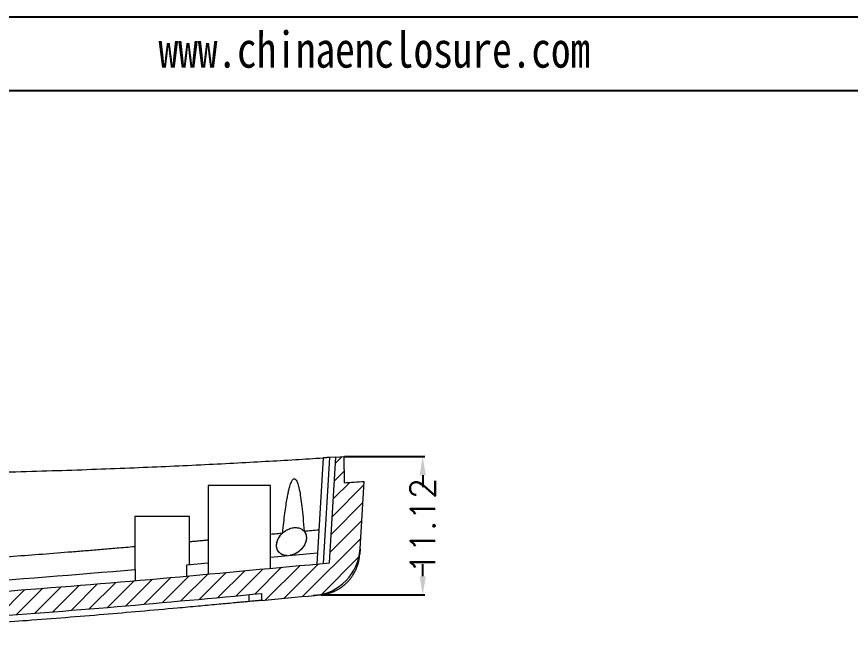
# Model space of a CAD drawing. Header units: inches. Extents: x 2021 to 3023, y 1089 to 1338.
# Drawn here: x 2543.6 to 2610.7, y 1287.4 to 1337.7 of the extents above; entities that cross this region are included whole.
import ezdxf

# ---------------------------------------------------------------- set-up
doc = ezdxf.new("R2010")
doc.units = ezdxf.units.IN
doc.layers.add('文字', color=81, linetype='Continuous')
doc.styles.get("Standard").update_dxf_attribs({"font": 'txt', "bigfont": 'gbcbig.shx'})
doc.styles.add('宋体', font='', dxfattribs={"width": 0.8, "height": 3.5})
doc.styles.get('宋体').set_extended_font_data('SimSun')
doc.dimstyles.new('2', dxfattribs={"dimtxt": 2, "dimasz": 1.5, "dimexe": 0.18, "dimexo": 0.0625, "dimgap": 0.1, "dimtad": 0, "dimzin": 9, "dimdsep": 46, "dimtxsty": 'Standard', "dimcen": 0.5, "dimclrd": 3, "dimclre": 3, "dimadec": 0, "dimazin": 2, "dimtfac": 1, "dimtofl": 0, "dimtmove": 0, "dimatfit": 3, "dimfxl": 1, "dimtolj": 1, "dimtzin": 0, "dimarcsym": 0})

# ---------------------------------------------------------------- blocks, each defined once
blk = doc.blocks.new('*D143')
at = {"color": 3, "lineweight": -2}
for p, q in [((2569.984, 1302.328), (2576.46, 1302.328)), ((2576.28, 1300.828), (2576.28, 1299.866)), ((2576.28, 1292.704), (2576.28, 1293.666)), ((2568.098, 1291.204), (2576.46, 1291.204))]:
    blk.add_line(p, q, dxfattribs=at)
at = {"color": 3}
for points in [[(2576.03, 1300.828), (2576.53, 1300.828), (2576.28, 1302.328)], [(2576.03, 1292.704), (2576.53, 1292.704), (2576.28, 1291.204)]]:
    blk.add_solid(points, dxfattribs=at)
at = {"layer": 'Defpoints', "color": 0}
for p in [(2569.921, 1302.328), (2576.28, 1302.328), (2568.036, 1291.204)]:
    blk.add_point(p, dxfattribs=at)
at = {"color": 0, "insert": (2576.28, 1296.766), "char_height": 2, "attachment_point": 5, "rotation": 90}
blk.add_mtext('\\A1;11.12', dxfattribs=at)

msp = doc.modelspace()

# ---------------------------------------------------------------- hatches: boundary and pattern name
at = {"linetype": 'Continuous', "lineweight": 0}
h = msp.add_hatch(dxfattribs=at)
h.set_pattern_fill('ANSI31', color=4, scale=0.3, style=0)
h.set_pattern_definition([(45, (113.0742, -730.0647), (-0.6735192, 0.6735192), [])])
edge = h.paths.add_edge_path(flags=0)
edge.add_spline(control_points=[(2464.549, 1288.198), (2464.852, 1288.188), (2466.676, 1288.125), (2468.5, 1288.068), (2470.022, 1288.023)], knot_values=[0.009803, 0.009803, 0.009803, 0.009803, 0.018427, 0.061822, 0.061822, 0.061822, 0.061822], weights=[1, 1, 1, 1, 1], degree=3, periodic=0)
edge.add_line((2470.022, 1288.023), (2470.022, 1288.573))
edge.add_spline(control_points=[(2470.022, 1288.573), (2473.002, 1288.485), (2481.019, 1288.27), (2494.824, 1287.871), (2512.19, 1288.011), (2532.63, 1288.758), (2549.912, 1290.067), (2560.658, 1291.075), (2563.322, 1291.322)], knot_values=[0.009809, 0.009809, 0.009809, 0.009809, 0.10362, 0.262132, 0.444526, 0.650551, 0.906038, 0.990215, 0.990215, 0.990215, 0.990215], weights=[1, 1, 1, 1, 1, 1, 1, 1, 1], degree=3, periodic=0)
edge.add_line((2563.322, 1291.322), (2563.322, 1290.77))
edge.add_spline(control_points=[(2563.322, 1290.77), (2564.751, 1290.903), (2566.18, 1291.035), (2567.609, 1291.165)], knot_values=[0.949296, 0.949296, 0.949296, 0.949296, 0.990197, 0.990197, 0.990197, 0.990197], weights=[1, 1, 1, 1], degree=3, periodic=0)
edge.add_arc((2567.248, 1295.149), 4, 275.18791, 356.5)
edge.add_line((2571.24, 1294.905), (2571.572, 1300.333))
edge.add_arc((2524.932, 1990.589), 691.829, 273.73157, 273.865549, ccw=False)
edge.add_line((2569.958, 1300.226), (2569.921, 1302.328))
edge.add_arc((2524.932, 1990.589), 689.729, 273.687108, 273.739893, ccw=False)
edge.add_line((2569.287, 1302.287), (2568.767, 1293.78))
edge.add_spline(control_points=[(2568.767, 1293.78), (2568.388, 1293.746), (2563.839, 1293.336), (2551.231, 1292.122), (2532.522, 1290.705), (2512.141, 1289.961), (2494.85, 1289.821), (2479.803, 1290.256), (2470.51, 1290.501), (2466.265, 1290.642)], knot_values=[0.009721, 0.009721, 0.009721, 0.009721, 0.020576, 0.139878, 0.371885, 0.558977, 0.724609, 0.868554, 0.990172, 0.990172, 0.990172, 0.990172], weights=[1, 1, 1, 1, 1, 1, 1, 1, 1, 1], degree=3, periodic=0)
edge.add_line((2466.265, 1290.642), (2466.241, 1293.404))
edge.add_line((2466.241, 1293.404), (2465.003, 1293.404))
edge.add_line((2465.003, 1293.404), (2464.981, 1290.904))
edge.add_line((2464.981, 1290.904), (2463.465, 1290.904))
edge.add_line((2463.465, 1290.904), (2463.443, 1293.404))
edge.add_line((2463.443, 1293.404), (2461.922, 1293.404))
edge.add_line((2461.922, 1293.404), (2461.497, 1292.404))
edge.add_line((2461.497, 1292.404), (2461.539, 1291.21))
edge.add_arc((2462.538, 1291.245), 1, 182, 224.98847)
edge.add_line((2461.831, 1290.538), (2463.877, 1288.491))
edge.add_arc((2464.584, 1289.198), 1, 224.98847, 268.00442)

# ---------------------------------------------------------------- linework, layer by layer
for p, q in [((2402.035, 1337.69), (2754.445, 1337.69)), ((2411.154, 1331.757), (2748.512, 1331.757))]:
    msp.add_line(p, q)
at = {"color": 7, "linetype": 'Continuous', "lineweight": 15}
for p, q in [((2568.281, 1302.223), (2567.76, 1293.689)), ((2568.784, 1302.255), (2568.263, 1293.734)), ((2568.767, 1293.78), (2569.287, 1302.287)), ((2569.287, 1302.287), (2568.784, 1302.255)), ((2569.287, 1302.287), (2569.921, 1302.328)), ((2569.921, 1302.328), (2569.958, 1300.226)), ((2559.022, 1300.01), (2559.022, 1292.881)), ((2564.022, 1300.01), (2559.022, 1300.01)), ((2564.022, 1293.346), (2564.022, 1300.01)), ((2571.24, 1294.905), (2571.572, 1300.333)), ((2553.118, 1297.51), (2553.118, 1293.253)), ((2557.518, 1297.51), (2553.118, 1297.51)), ((2557.518, 1293.647), (2557.518, 1297.512)), ((2564.022, 1294.248), (2567.815, 1294.598)), ((2571.24, 1294.905), (2571.214, 1294.476)), ((2557.299, 1293.626), (2559.022, 1293.786)), ((2553.154, 1293.256), (2553.154, 1292.352)), ((2557.299, 1292.723), (2557.299, 1293.626)), ((2562.307, 1290.675), (2562.307, 1291.228)), ((2563.322, 1291.322), (2563.322, 1290.77)), ((2568.036, 1291.204), (2567.479, 1291.153)), ((2563.399, 1290.777), (2563.322, 1290.77))]:
    msp.add_line(p, q, dxfattribs=at)
at = {"color": 8, "linetype": 'Continuous', "lineweight": 15, "flags": 128}
for points in [[(2571.214, 1294.476), (2571.207, 1294.476), (2571.191, 1294.476)], [(2568.015, 1291.223), (2568.025, 1291.209), (2568.036, 1291.204)]]:
    msp.add_lwpolyline(points, dxfattribs=at)
at = {"color": 7, "linetype": 'Continuous', "lineweight": 15}
for centre, radius, start, end in [((2524.932, 1990.589), 691.829, 273.73157, 273.865549), ((2567.248, 1295.149), 4, 275.18791, 356.5)]:
    msp.add_arc(centre, radius, start, end, dxfattribs=at)
for points, knots in [([(2468.072, 1303.207), (2468.804, 1303.148), (2470.492, 1303.01), (2473.342, 1302.79), (2476.988, 1302.524), (2480.838, 1302.266), (2485.829, 1301.962), (2491.801, 1301.643), (2498.835, 1301.341), (2505.426, 1301.126), (2511.076, 1300.992), (2515.868, 1300.914), (2520.019, 1300.873), (2524.008, 1300.856), (2527.988, 1300.862), (2532.04, 1300.893), (2535.912, 1300.944), (2539.592, 1301.013), (2543.087, 1301.096), (2546.418, 1301.192), (2549.601, 1301.299), (2552.651, 1301.415), (2555.576, 1301.538), (2558.377, 1301.669), (2561.052, 1301.804), (2563.592, 1301.942), (2565.989, 1302.081), (2567.534, 1302.177), (2568.281, 1302.223)], [0, 0, 0, 0, 0.021921, 0.050603, 0.085344, 0.131004, 0.165674, 0.2344, 0.309192, 0.375415, 0.430864, 0.477607, 0.518281, 0.554688, 0.596642, 0.637163, 0.675796, 0.712463, 0.747311, 0.780546, 0.812352, 0.842884, 0.872231, 0.900394, 0.927328, 0.952988, 0.977277, 1, 1, 1, 1]), ([(2568.784, 1302.255), (2568.763, 1302.254), (2568.721, 1302.251), (2568.657, 1302.247), (2568.593, 1302.243), (2568.535, 1302.239), (2568.478, 1302.235), (2568.411, 1302.231), (2568.342, 1302.227), (2568.291, 1302.224), (2568.284, 1302.223), (2568.281, 1302.223)], [0, 0, 0, 0, 0.07919, 0.161837, 0.247457, 0.335424, 0.409951, 0.5035, 0.67535, 0.842544, 1, 1, 1, 1]), ([(2565.722, 1300.3), (2565.74, 1300.336), (2565.772, 1300.4), (2565.827, 1300.479), (2565.883, 1300.53), (2565.945, 1300.552), (2566.006, 1300.536), (2566.062, 1300.488), (2566.119, 1300.407), (2566.178, 1300.284), (2566.238, 1300.116), (2566.297, 1299.907), (2566.378, 1299.557), (2566.469, 1299.026), (2566.567, 1298.274), (2566.658, 1297.362), (2566.705, 1296.7), (2566.73, 1296.342)], [0, 0, 0, 0, 0.025304, 0.045295, 0.060699, 0.073073, 0.085205, 0.100019, 0.119254, 0.149053, 0.187015, 0.233439, 0.288484, 0.416192, 0.577244, 0.771814, 1, 1, 1, 1]), ([(2565.013, 1296.186), (2565.041, 1296.464), (2565.094, 1296.991), (2565.184, 1297.734), (2565.274, 1298.385), (2565.36, 1298.908), (2565.438, 1299.318), (2565.507, 1299.63), (2565.577, 1299.895), (2565.644, 1300.115), (2565.698, 1300.243), (2565.722, 1300.3)], [0, 0, 0, 0, 0.200614, 0.379486, 0.53665, 0.672157, 0.75917, 0.835362, 0.900805, 0.955617, 1, 1, 1, 1]), ([(2564.522, 1295.186), (2564.546, 1295.357), (2564.581, 1295.615), (2564.79, 1295.952), (2565.016, 1296.206), (2565.315, 1296.425), (2565.676, 1296.58), (2566.023, 1296.635), (2566.326, 1296.598), (2566.591, 1296.486), (2566.82, 1296.268), (2566.911, 1296.016), (2566.933, 1295.682), (2566.858, 1295.375), (2566.656, 1295.04), (2566.43, 1294.783), (2566.132, 1294.567), (2565.84, 1294.428), (2565.674, 1294.403), (2565.628, 1294.396)], [0, 0, 0, 0, 0.107905, 0.162264, 0.216535, 0.281763, 0.333732, 0.386061, 0.430447, 0.473776, 0.535483, 0.618598, 0.64582, 0.753629, 0.80796, 0.862204, 0.927685, 0.979649, 1, 1, 1, 1]), ([(2564.022, 1296.093), (2564.032, 1296.094), (2564.205, 1296.11), (2564.463, 1296.134), (2564.765, 1296.162), (2564.922, 1296.177), (2564.994, 1296.184), (2565.013, 1296.186)], [0, 0, 0, 0, 0.028753, 0.525165, 0.78008, 0.942916, 1, 1, 1, 1]), ([(2565.306, 1294.369), (2565.277, 1294.372), (2565.218, 1294.377), (2565.133, 1294.396), (2565.051, 1294.42), (2564.972, 1294.452), (2564.898, 1294.491), (2564.78, 1294.57), (2564.639, 1294.721), (2564.533, 1294.964), (2564.509, 1295.258), (2564.569, 1295.529), (2564.666, 1295.745), (2564.764, 1295.906), (2564.875, 1296.051), (2564.969, 1296.143), (2565.013, 1296.186)], [0, 0, 0, 0, 0.029563, 0.05975, 0.090712, 0.122591, 0.155517, 0.189606, 0.296686, 0.424152, 0.561041, 0.708389, 0.791932, 0.858691, 0.933313, 1, 1, 1, 1]), ([(2566.73, 1296.342), (2566.748, 1296.321), (2566.784, 1296.276), (2566.829, 1296.201), (2566.868, 1296.116), (2566.898, 1296.022), (2566.918, 1295.917), (2566.924, 1295.81), (2566.918, 1295.694), (2566.893, 1295.537), (2566.826, 1295.333), (2566.7, 1295.107), (2566.538, 1294.902), (2566.357, 1294.73), (2566.175, 1294.601), (2566.009, 1294.512), (2565.864, 1294.45), (2565.765, 1294.421), (2565.716, 1294.407)], [0, 0, 0, 0, 0.036847, 0.076841, 0.120037, 0.166477, 0.216193, 0.269215, 0.316531, 0.37428, 0.481426, 0.59085, 0.683732, 0.77356, 0.852966, 0.904469, 0.953358, 1, 1, 1, 1]), ([(2524.372, 1293.208), (2524.408, 1293.209), (2524.637, 1293.219), (2525.104, 1293.239), (2526.281, 1293.291), (2528.104, 1293.376), (2530.615, 1293.504), (2533.393, 1293.658), (2536.154, 1293.824), (2538.743, 1293.993), (2541.084, 1294.154), (2543.378, 1294.319), (2545.709, 1294.495), (2547.669, 1294.65), (2549.253, 1294.778), (2550.452, 1294.877), (2551.742, 1294.985), (2552.633, 1295.062), (2553.118, 1295.104)], [0, 0, 0, 0, 0.003668, 0.023834, 0.048504, 0.126116, 0.213359, 0.309859, 0.415296, 0.501122, 0.579876, 0.659673, 0.740769, 0.823479, 0.864795, 0.90664, 0.949069, 1, 1, 1, 1]), ([(2557.518, 1295.494), (2557.64, 1295.505), (2557.919, 1295.531), (2558.307, 1295.566), (2558.686, 1295.601), (2558.909, 1295.621), (2559.022, 1295.632)], [0, 0, 0, 0, 0.242173, 0.556056, 0.773964, 1, 1, 1, 1]), ([(2565.378, 1294.373), (2565.309, 1294.375), (2565.146, 1294.378), (2564.903, 1294.474), (2564.662, 1294.67), (2564.538, 1294.929), (2564.526, 1295.118), (2564.522, 1295.186)], [0, 0, 0, 0, 0.120078, 0.287272, 0.517804, 0.828252, 1, 1, 1, 1]), ([(2568.036, 1291.204), (2568.098, 1291.21), (2568.221, 1291.223), (2568.402, 1291.255), (2568.577, 1291.294), (2568.746, 1291.342), (2568.908, 1291.396), (2569.063, 1291.456), (2569.211, 1291.521), (2569.352, 1291.592), (2569.486, 1291.666), (2569.613, 1291.744), (2569.733, 1291.825), (2569.846, 1291.908), (2569.953, 1291.993), (2570.052, 1292.079), (2570.146, 1292.165), (2570.233, 1292.252), (2570.314, 1292.338), (2570.389, 1292.424), (2570.459, 1292.509), (2570.523, 1292.593), (2570.623, 1292.73), (2570.752, 1292.931), (2570.896, 1293.207), (2571.018, 1293.501), (2571.114, 1293.813), (2571.184, 1294.139), (2571.204, 1294.363), (2571.214, 1294.476)], [0, 0, 0, 0, 0.03808, 0.075287, 0.111608, 0.147033, 0.181564, 0.215206, 0.24796, 0.279826, 0.310803, 0.34089, 0.370087, 0.398394, 0.42581, 0.452337, 0.477973, 0.502718, 0.526573, 0.549536, 0.571609, 0.592791, 0.613082, 0.673959, 0.736279, 0.800041, 0.865248, 0.931899, 1, 1, 1, 1]), ([(2466.265, 1290.642), (2470.543, 1290.5), (2474.831, 1290.387), (2483.398, 1290.151), (2487.675, 1290.029), (2496.222, 1289.89), (2500.491, 1289.882), (2509.028, 1289.97), (2513.297, 1290.061), (2521.836, 1290.327), (2526.106, 1290.505), (2534.639, 1290.957), (2538.902, 1291.232), (2547.425, 1291.861), (2551.687, 1292.216), (2560.215, 1292.985), (2564.483, 1293.397), (2568.767, 1293.78)], [0, 0, 0, 0, 0.125, 0.125, 0.25, 0.25, 0.375, 0.375, 0.5, 0.5, 0.625, 0.625, 0.75, 0.75, 0.875, 0.875, 1, 1, 1, 1]), ([(2524.262, 1291.341), (2529.103, 1291.546), (2533.932, 1291.813), (2543.56, 1292.461), (2548.361, 1292.838), (2553.154, 1293.256)], [0, 0, 0, 0, 0.5, 0.5, 1, 1, 1, 1]), ([(2470.022, 1288.573), (2471.969, 1288.515), (2473.915, 1288.461), (2477.808, 1288.354), (2479.755, 1288.301), (2485.594, 1288.14), (2489.486, 1288.04), (2497.269, 1287.937), (2501.16, 1287.937), (2508.942, 1288.021), (2512.833, 1288.102), (2520.613, 1288.333), (2524.503, 1288.485), (2532.277, 1288.868), (2536.162, 1289.101), (2543.928, 1289.637), (2547.808, 1289.939), (2555.567, 1290.599), (2559.444, 1290.962), (2563.322, 1291.322)], [0, 0, 0, 0, 0.0625, 0.0625, 0.125, 0.125, 0.25, 0.25, 0.375, 0.375, 0.5, 0.5, 0.625, 0.625, 0.75, 0.75, 0.875, 0.875, 1, 1, 1, 1]), ([(2562.307, 1290.675), (2561.901, 1290.638), (2561.04, 1290.557), (2559.673, 1290.43), (2558.156, 1290.29), (2556.096, 1290.102), (2553.574, 1289.878), (2549.551, 1289.534), (2544.697, 1289.146), (2537.164, 1288.607), (2529.903, 1288.182), (2522.696, 1287.866), (2517.292, 1287.677), (2511.689, 1287.529), (2505.901, 1287.428), (2500.043, 1287.387), (2494.235, 1287.415), (2489.518, 1287.499), (2485.668, 1287.591), (2482.713, 1287.669), (2479.727, 1287.752), (2476.81, 1287.832), (2473.992, 1287.909), (2472.072, 1287.963), (2471.142, 1287.99)], [0, 0, 0, 0, 0.013503, 0.028658, 0.045467, 0.063929, 0.09705, 0.129179, 0.197376, 0.257808, 0.378161, 0.436478, 0.494698, 0.555586, 0.620269, 0.684414, 0.747517, 0.810567, 0.838986, 0.873742, 0.907517, 0.936931, 0.969461, 1, 1, 1, 1]), ([(2562.311, 1290.676), (2562.124, 1290.658), (2561.751, 1290.624), (2561.378, 1290.589), (2561.192, 1290.572)], [0, 0, 0, 0, 0.500529, 1, 1, 1, 1]), ([(2563.322, 1290.77), (2563.321, 1290.77), (2563.32, 1290.77), (2563.305, 1290.768), (2563.282, 1290.766), (2563.239, 1290.762), (2563.163, 1290.755), (2563.039, 1290.744), (2562.886, 1290.729), (2562.71, 1290.713), (2562.515, 1290.695), (2562.376, 1290.682), (2562.307, 1290.675)], [0, 0, 0, 0, 0.062623, 0.124767, 0.186929, 0.249607, 0.374278, 0.499114, 0.624171, 0.749353, 0.874648, 1, 1, 1, 1])]:
    msp.add_open_spline(points, degree=3, knots=knots, dxfattribs=at)
for points in [[(2566.73, 1296.342), (2567.13, 1296.379), (2567.53, 1296.415), (2567.928, 1296.45)], [(2563.322, 1290.77), (2564.751, 1290.903), (2566.18, 1291.035), (2567.609, 1291.165)]]:
    msp.add_open_spline(points, degree=3, dxfattribs=at)

# ---------------------------------------------------------------- texts
at = {"layer": '文字', "color": 0, "insert": (2555.027, 1336.494), "char_height": 2.90049, "width": 50.95881, "attachment_point": 1, "style": '宋体'}
msp.add_mtext('www.chinaenclosure.com', dxfattribs=at)

# ---------------------------------------------------------------- dimensions: what is measured, and where the dimension line sits
dim = msp.add_linear_dim(base=(2576.28, 1302.328), p1=(2568.036, 1291.204), p2=(2569.921, 1302.328), angle=90, dimstyle='2')
dim.commit()
dim.dimension.update_dxf_attribs({"geometry": '*D143', "text_midpoint": (2576.28, 1296.766)})

doc.saveas('drawing.dxf')
